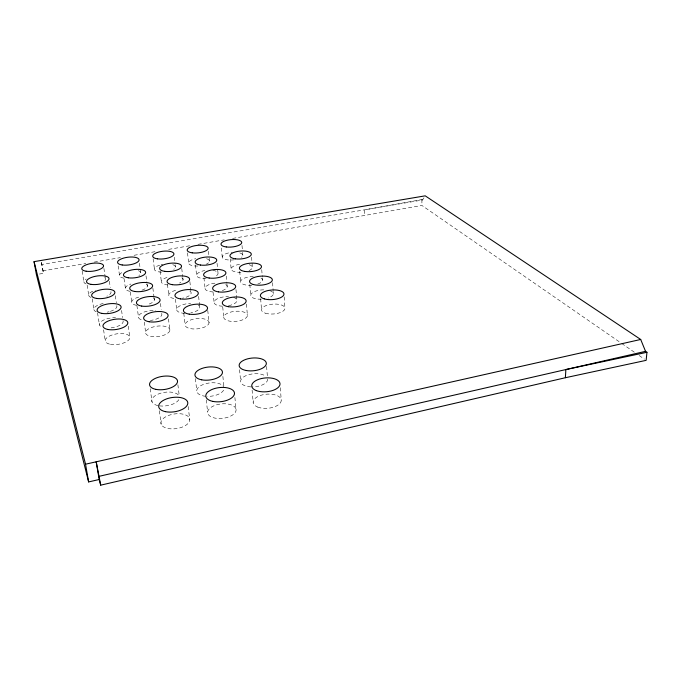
<?xml version="1.0" encoding="UTF-8"?>
<svg xmlns="http://www.w3.org/2000/svg" width="681" height="681" viewBox="0 0 681 681"><rect width="100%" height="100%" fill="white"/><g stroke="black" fill="none" stroke-linecap="round" stroke-linejoin="round"><path stroke-width="0.51" stroke-dasharray="3.4 2.55" d="M39.438 274.034L43.49 273.336L41.686 264.492L422.56 200.01L425.208 195.839M232.587 238.435L421.931 205.475L620.851 342.875M422.56 200.01L421.897 199.559L364.497 209.842L364.684 215.843M42.826 270.893L85.806 263.538M94.199 262.108L120.409 257.622M134.038 255.29L156.051 251.527M168.633 249.374L189.599 245.79M197.992 244.351L224.202 239.865M621.719 343.479L634.811 352.52M639.17 355.533L644.405 359.151M41.541 262.423L43.49 273.336M82.163 271.098L83.959 282.274M87.134 285.186L88.794 295.614M97.536 312.809L99.46 325.067M92.224 298.916L93.944 309.855M103.572 329.817L105.359 341.368M103.904 268.374L105.427 278.495M109.369 281.253L110.296 287.484M115.319 295.758L116.34 302.687M121.559 310.459L122.589 317.584M128.241 326.216L129.739 336.669M118.145 265.905L119.601 276.001M124.053 278.657L125.525 289.016M130.318 292.03L131.842 302.883M136.907 305.539L138.584 317.704M150.203 388.706L152.008 401.85M144.253 322.104L145.811 333.571M159.363 410.745L161.176 424.297M139.443 263.249L140.797 273.328M146.015 275.873L146.968 283.109M147.105 284.147L147.377 286.207M152.859 288.123L154.008 296.984M154.136 297.972L154.391 299.946M153.123 258.823L154.4 268.833M160.461 303.479L161.235 309.549M160.061 271.2L161.346 281.457M167.458 284.377L168.752 294.916M177.886 384.722L179.256 395.823M168.471 318.87L169.892 330.311A12.241 5.201 -7.5 0 1 151.105 336.431A12.241 5.201 -7.5 0 1 152.263 327.238A12.241 5.201 -7.5 0 1 169.892 330.311M41.439 262.466L41.686 264.492M175.443 299.223L176.651 309.268M188.169 406.497L189.795 420.024A14.565 7.389 -8.3 0 1 167.662 428.434A14.565 7.389 -8.3 0 1 168.59 415.444A14.565 7.389 -8.3 0 1 189.795 420.024M174.276 257.214L175.102 264.211M175.221 265.215L175.451 267.216M183.776 313.269L185.096 324.624M195.379 378.576L196.758 390.588M181.759 268.493L182.704 276.707M182.823 277.729L183.061 279.78M206.266 399.832L207.637 412.209M187.522 252.881L188.628 262.815M189.863 281.585L191.165 293.17M198.614 296.405L199.814 307.454M195.473 264.943L196.579 275.141M203.942 277.788L205.049 288.25M207.756 310.349L209.067 322.743A12.054 5.116 -6.4 0 1 190.884 328.71A12.054 5.116 -6.4 0 1 191.284 319.764A12.054 5.116 -6.4 0 1 209.067 322.743M208.454 251.28L209.058 257.248M209.161 258.244L209.467 261.223M222.874 376.363L223.896 386.374M213.059 292.26L214.072 302.236M217.052 263.292L218.065 273.481M222.721 306.935L223.726 317.193M221.376 248.029L222.227 256.916M234.894 397.5L236.094 409.885A14.301 7.244 -6.6 0 1 214.804 418.066A14.301 7.244 -6.6 0 1 214.685 405.467A14.301 7.244 -6.6 0 1 236.094 409.885M226.22 276.069L226.918 283.39M227.011 284.437L227.216 286.531M230.204 258.806L231.148 268.935M239.55 369.664L240.64 381.317M235.966 289.476L236.971 300.449M239.703 271.327L240.631 281.721M246.42 304.049L247.407 315.329A11.883 5.031 -5.3 0 1 229.803 321.168A11.883 5.031 -5.3 0 1 229.488 312.451A11.883 5.031 -5.3 0 1 247.407 315.329M252.089 390.009L253.17 402.284M241.993 245.466L242.504 251.391M242.598 252.379L242.853 255.341M249.816 284.454L250.744 295.35M251.553 257.171L252.396 267.301M260.644 298.721L261.547 309.915M261.734 269.633L262.313 276.912M262.389 277.95L262.56 280.027M266.586 366.429L267.352 375.963M272.57 282.692L273.158 290.617M273.234 291.604L273.379 293.588M280.317 387.719L281.227 400.002M284.164 296.882L284.947 308.076M421.897 199.559L421.931 205.475M206.581 258.712A10.47 3.873 -5.8 0 1 206.258 264.237M197.839 266.024A10.47 3.873 -5.8 0 1 188.671 263.351A10.47 3.873 -5.8 0 1 195.805 258.644M172.761 264.645A10.607 3.933 -6.6 0 1 173.774 269.335M161.567 272.145A10.607 3.933 -6.6 0 1 154.4 269.37A10.607 3.933 -6.6 0 1 160.248 264.977M161.082 264.756A10.607 3.933 -6.6 0 1 162.836 264.39M138.311 270.68A10.76 3.984 -7.4 0 1 138.933 275.49M123.942 278.146A10.76 3.984 -7.4 0 1 123.372 271.83M212.847 270.331A10.794 4.12 -5.7 0 1 214.813 276.682M206.156 278.563A10.794 4.12 -5.7 0 1 196.596 275.533A10.794 4.12 -5.7 0 1 204.794 270.544M181.853 277.78A10.939 4.188 -6.5 0 1 179.529 283.058M167.918 284.956A10.939 4.188 -6.5 0 1 161.329 281.857A10.939 4.188 -6.5 0 1 167.322 277.38M146.33 284.156A11.1 4.248 -7.4 0 1 141.971 290.174M130.045 291.306A11.1 4.248 -7.4 0 1 130.922 283.994M225.751 284.454A11.134 4.392 -5.6 0 1 221.597 290.821M213.093 291.936A11.134 4.392 -5.6 0 1 205.16 287.705A11.134 4.392 -5.6 0 1 216.277 283.015M189.871 291.034A11.279 4.469 -6.5 0 1 182.389 298.235M173.851 298.448A11.279 4.469 -6.5 0 1 168.914 294.337A11.279 4.469 -6.5 0 1 177.579 289.927M153.268 297.75A11.458 4.537 -7.4 0 1 147.981 304.441M136.549 305.335A11.458 4.537 -7.4 0 1 131.927 301.121A11.458 4.537 -7.4 0 1 141.018 296.601M233.6 297.41A11.492 4.699 -5.5 0 1 236.588 301.726A11.492 4.699 -5.5 0 1 228.467 305.718M222.483 306.186A11.492 4.699 -5.5 0 1 214.481 301.036A11.492 4.699 -5.5 0 1 228.51 296.61M198.435 305.173A11.654 4.776 -6.5 0 1 190.825 312.851M184.772 313.328A11.654 4.776 -6.5 0 1 177.017 308.246A11.654 4.776 -6.5 0 1 190.663 303.488M161.669 313.362A11.832 4.852 -7.5 0 1 150.331 320.453M141.197 319.721A11.832 4.852 -7.5 0 1 141.052 313.473A11.832 4.852 -7.5 0 1 155.838 310.689M104.653 277.576A10.93 4.035 -8.2 0 1 104.789 280.666M86.121 283.96A10.93 4.035 -8.2 0 1 86.112 278.997M110.918 291.638A11.279 4.307 -8.3 0 1 106.849 296.201M91.041 297.427A11.279 4.307 -8.3 0 1 95.519 290.208M116.774 305.658A11.645 4.597 -8.4 0 1 110.041 311.464M109.096 311.728A11.645 4.597 -8.4 0 1 107.121 312.17M96.293 311.787A11.645 4.597 -8.4 0 1 103.708 303.411M123.031 320.632A12.037 4.92 -8.5 0 1 109.981 327.995M100.311 326.216A12.037 4.92 -8.5 0 1 102.669 320.521A12.037 4.92 -8.5 0 1 115.549 317.729M239.772 252.889A10.343 3.814 -5 0 1 241.525 257.358M234.375 259.784A10.343 3.814 -5 0 1 222.27 257.282A10.343 3.814 -5 0 1 232.527 252.336M249.161 264.696A10.658 4.052 -4.9 0 1 247.229 271.251M240.955 272.272A10.658 4.052 -4.9 0 1 231.148 268.791A10.658 4.052 -4.9 0 1 241.67 264.1M260.934 277.993A10.998 4.316 -4.7 0 1 257.307 284.215M251.808 285.228A10.998 4.316 -4.7 0 1 240.657 281.389A10.998 4.316 -4.7 0 1 253.281 276.52M269.778 290.625A11.356 4.614 -4.5 0 1 268.059 298.04M261.402 299.18A11.356 4.614 -4.5 0 1 250.855 294.592A11.356 4.614 -4.5 0 1 264.654 289.851M178.865 399.67A13.995 6.801 -8.3 0 1 158.707 405.748M157.932 405.604A13.995 6.801 -8.3 0 1 157.813 394.248A13.995 6.801 -8.3 0 1 179.205 396.095M223.606 390.153A13.748 6.674 -6.7 0 1 207.475 396.376M205.747 396.291A13.748 6.674 -6.7 0 1 201.218 385.429A13.748 6.674 -6.7 0 1 223.649 386.68M267.607 379.138A13.535 6.538 -5.2 0 1 251.749 386.927M250.88 386.902A13.535 6.538 -5.2 0 1 243.219 377.214A13.535 6.538 -5.2 0 1 265.581 376.048M110.45 344.314A12.454 5.286 -8.6 0 0 129.858 338.048A12.454 5.286 -8.6 0 0 112.399 334.873A12.454 5.286 -8.6 0 0 110.45 344.314M265.386 313.2A11.739 4.929 -4.3 0 0 284.701 309.378A11.739 4.929 -4.3 0 0 269.659 304.56A11.739 4.929 -4.3 0 0 265.386 313.2M257.75 407.093A14.08 7.082 -4.9 0 0 280.921 401.867A14.08 7.082 -4.9 0 0 262.951 394.742A14.08 7.082 -4.9 0 0 257.75 407.093"/><path stroke-width="1.02" d="M565.375 377.734L565.877 369.553L646.95 352.29L646.15 360.351L565.375 377.734L100.711 485.161L99.188 479.501L96.2 461.795L100.711 485.161M99.222 476.291L645.537 351.336L646.95 352.29M645.537 351.336L640.702 339.47L425.208 195.839L34.05 261.64L36.399 274.554L88.632 481.927L99.188 479.501M88.632 481.927L85.542 464.195L640.702 339.47M34.05 261.64L85.542 464.195M86.155 271.217A10.998 3.933 -8 0 0 103.486 266.365A10.998 3.933 -8 0 0 88.317 264.126A10.998 3.933 -8 0 0 86.155 271.217M122.197 264.977A10.828 3.882 -7.2 0 0 139.043 260.227A10.828 3.882 -7.2 0 0 123.738 258.056A10.828 3.882 -7.2 0 0 122.197 264.977M157.549 258.857A10.675 3.831 -6.5 0 0 173.919 254.209A10.675 3.831 -6.5 0 0 158.494 252.098A10.675 3.831 -6.5 0 0 157.549 258.857M192.238 252.847A10.53 3.771 -5.7 0 0 208.148 248.301A10.53 3.771 -5.7 0 0 192.604 246.258A10.53 3.771 -5.7 0 0 192.238 252.847M226.271 246.956A10.402 3.711 -5 0 0 241.738 242.504A10.402 3.711 -5 0 0 226.083 240.521A10.402 3.711 -5 0 0 226.271 246.956M91.126 284.369A11.347 4.197 -8.1 0 0 108.969 279.236A11.347 4.197 -8.1 0 0 93.263 276.818A11.347 4.197 -8.1 0 0 91.126 284.369M128.283 277.797A11.168 4.137 -7.3 0 0 145.606 272.775A11.168 4.137 -7.3 0 0 129.765 270.434A11.168 4.137 -7.3 0 0 128.283 277.797M164.708 271.353A10.998 4.077 -6.4 0 0 181.529 266.441A10.998 4.077 -6.4 0 0 165.551 264.168A10.998 4.077 -6.4 0 0 164.708 271.353M200.418 265.037A10.853 4.018 -5.6 0 0 216.754 260.227A10.853 4.018 -5.6 0 0 200.657 258.031A10.853 4.018 -5.6 0 0 200.418 265.037M235.447 258.84A10.726 3.95 -4.8 0 0 251.306 254.132A10.726 3.95 -4.8 0 0 235.098 252.004A10.726 3.95 -4.8 0 0 235.447 258.84M245.211 271.489A11.066 4.205 -4.7 0 0 261.487 266.518A11.066 4.205 -4.7 0 0 244.675 264.219A11.066 4.205 -4.7 0 0 245.211 271.489M209.144 278.018A11.202 4.282 -5.5 0 0 225.913 272.928A11.202 4.282 -5.5 0 0 209.229 270.561A11.202 4.282 -5.5 0 0 209.144 278.018M172.336 284.675A11.356 4.358 -6.4 0 0 189.633 279.474A11.356 4.358 -6.4 0 0 173.068 277.022A11.356 4.358 -6.4 0 0 172.336 284.675M134.77 291.468A11.526 4.418 -7.3 0 0 152.604 286.148A11.526 4.418 -7.3 0 0 136.174 283.619A11.526 4.418 -7.3 0 0 134.77 291.468M96.43 298.406A11.722 4.486 -8.2 0 0 114.817 292.966A11.722 4.486 -8.2 0 0 98.532 290.353A11.722 4.486 -8.2 0 0 96.43 298.406M102.107 313.422A12.122 4.801 -8.3 0 0 121.065 307.642A12.122 4.801 -8.3 0 0 104.167 304.816A12.122 4.801 -8.3 0 0 102.107 313.422M141.716 306.084A11.909 4.733 -7.3 0 0 160.078 300.44A11.909 4.733 -7.3 0 0 143.027 297.708A11.909 4.733 -7.3 0 0 141.716 306.084M180.491 298.908A11.73 4.656 -6.4 0 0 198.282 293.392A11.73 4.656 -6.4 0 0 181.086 290.744A11.73 4.656 -6.4 0 0 180.491 298.908M218.456 291.877A11.568 4.58 -5.4 0 0 235.694 286.488A11.568 4.58 -5.4 0 0 218.363 283.917A11.568 4.58 -5.4 0 0 218.456 291.877M253.213 284.471A11.424 4.495 -4.5 0 0 272.068 280.912A11.424 4.495 -4.5 0 0 257.597 276.563A11.424 4.495 -4.5 0 0 253.213 284.471M264.254 298.865A11.815 4.81 -4.3 0 0 283.696 295.103A11.815 4.81 -4.3 0 0 268.578 290.429A11.815 4.81 -4.3 0 0 264.254 298.865M228.424 306.705A11.96 4.903 -5.3 0 0 246.156 300.976A11.96 4.903 -5.3 0 0 228.126 298.201A11.96 4.903 -5.3 0 0 228.424 306.705M189.216 314.145A12.13 4.997 -6.3 0 0 207.543 308.28A12.13 4.997 -6.3 0 0 189.659 305.411A12.13 4.997 -6.3 0 0 189.216 314.145M149.156 321.755A12.326 5.082 -7.3 0 0 168.088 315.746A12.326 5.082 -7.3 0 0 150.356 312.783A12.326 5.082 -7.3 0 0 149.156 321.755M108.194 329.527A12.539 5.159 -8.4 0 0 127.764 323.373A12.539 5.159 -8.4 0 0 110.194 320.308A12.539 5.159 -8.4 0 0 108.194 329.527M201.712 379.828A13.85 6.521 -6.6 0 0 222.466 372.362A13.85 6.521 -6.6 0 0 201.891 368.464A13.85 6.521 -6.6 0 0 201.712 379.828M246.335 370.524A13.637 6.384 -5.2 0 0 266.331 363.254A13.637 6.384 -5.2 0 0 245.569 359.483A13.637 6.384 -5.2 0 0 246.335 370.524M256.328 390.605A14.19 6.929 -4.9 0 0 279.687 385.455A14.19 6.929 -4.9 0 0 261.598 378.508A14.19 6.929 -4.9 0 0 256.328 390.605M213.017 401.424A14.412 7.082 -6.5 0 0 234.494 393.371A14.412 7.082 -6.5 0 0 212.932 389.098A14.412 7.082 -6.5 0 0 213.017 401.424M155.966 389.379A14.105 6.648 -8.1 0 0 177.52 381.7A14.105 6.648 -8.1 0 0 157.132 377.657A14.105 6.648 -8.1 0 0 155.966 389.379M165.466 411.656A14.684 7.227 -8.1 0 0 187.803 403.382A14.684 7.227 -8.1 0 0 166.445 398.947A14.684 7.227 -8.1 0 0 165.466 411.656"/></g></svg>
